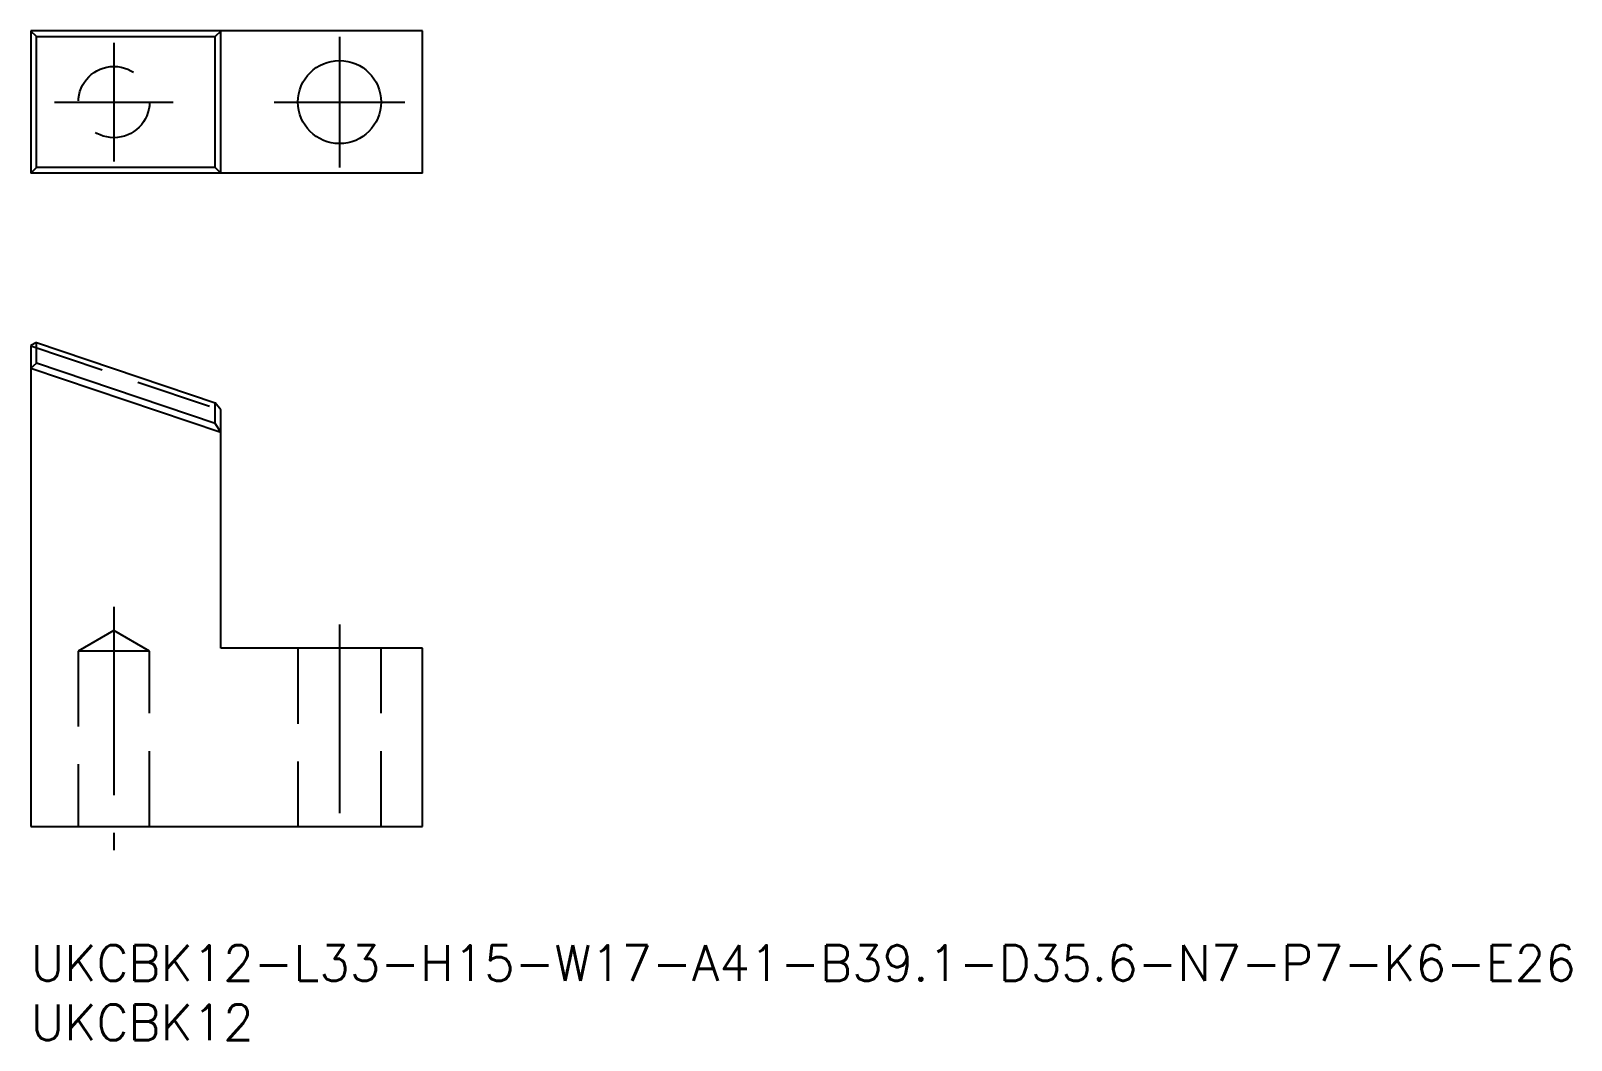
# Model space of a CAD drawing. Extents: x 0 to 130, y -8 to 77.
import ezdxf

# ---------------------------------------------------------------- set-up
doc = ezdxf.new("R2010")
doc.units = 0
doc.header["$LTSCALE"] = 0.5
doc.linetypes.add('CENTER', pattern=[50.8, 31.75, -6.35, 6.35, -6.35])
doc.linetypes.add('DASHED', pattern=[19.05, 12.7, -6.35])
for name, color, linetype in [('MSM_CENTER', 1, 'CENTER'), ('MSM_CONTINUOUS', 7, 'CONTINUOUS'), ('MSM_DASHED', 4, 'DASHED'), ('MSM_PART_NUMBER', 7, 'CONTINUOUS')]:
    doc.layers.add(name, color=color, linetype=linetype)
doc.styles.get("Standard").update_dxf_attribs({"font": 'txt.shx', "height": 1, "bigfont": 'bigfont.shx'})

# ---------------------------------------------------------------- blocks, each defined once
blk = doc.blocks.new('*U21')
at = {"layer": 'MSM_PART_NUMBER'}
blk.add_text('UKCBK12-L33-H15-W17-A41-B39.1-D35.6-N7-P7-K6-E26', height=3, dxfattribs=at).set_placement((0, -3))
blk = doc.blocks.new('*U22')
at = {"layer": 'MSM_PART_NUMBER'}
blk.add_text('UKCBK12', height=3, dxfattribs=at).set_placement((0, -8))

msp = doc.modelspace()

# ---------------------------------------------------------------- linework, layer by layer
at = {"layer": 'MSM_CENTER'}
for p, q in [((7, 76), (7, 66)), ((26, 76.5), (26, 65.5)), ((2, 71), (12, 71)), ((20.5, 71), (31.5, 71)), ((7, 28.5), (7, 8)), ((26, 27), (26, 8))]:
    msp.add_line(p, q, dxfattribs=at)
at = {"layer": 'MSM_CONTINUOUS'}
for p, q in [((33, 77), (0, 77)), ((0, 77), (0, 65)), ((0.47, 76.51), (0, 76.98)), ((16, 76.98), (15.53, 76.51)), ((16, 65), (16, 77)), ((33, 65), (33, 77)), ((0.47, 76.51), (15.53, 76.51)), ((0.47, 65.49), (0.47, 76.51)), ((15.53, 65.49), (15.53, 76.51)), ((0, 65.02), (0.47, 65.49)), ((33, 65), (0, 65)), ((15.53, 65.49), (0.47, 65.49)), ((16, 65.02), (15.53, 65.49)), ((0.47, 50.76), (0, 50.49)), ((0.47, 50.76), (15.53, 45.68)), ((0.47, 49.02), (0.47, 50.76)), ((0, 50.49), (0, 10)), ((0, 48.6), (0.47, 49.02)), ((16, 43.17), (0, 48.57)), ((15.53, 43.94), (0.47, 49.02)), ((16, 45.09), (15.53, 45.68)), ((15.53, 43.94), (15.53, 45.68)), ((16, 25), (16, 45.09)), ((16, 43.2), (15.53, 43.94)), ((33, 25), (16, 25)), ((33, 10), (33, 25)), ((0, 10), (33, 10))]:
    msp.add_line(p, q, dxfattribs=at)
msp.add_circle((26, 71), 3.5, dxfattribs=at)
at = {"layer": 'MSM_DASHED'}
for p, q in [((0, 50.47), (16, 45.07)), ((7, 26.5), (4, 24.77)), ((10, 24.77), (7, 26.5)), ((4, 24.77), (4, 10)), ((10, 24.77), (4, 24.77)), ((10, 10), (10, 24.77)), ((22.5, 25), (22.5, 10)), ((29.5, 10), (29.5, 25))]:
    msp.add_line(p, q, dxfattribs=at)
msp.add_circle((7, 71), 3, dxfattribs=at)

# ---------------------------------------------------------------- block references
at = {"layer": 'MSM_CONTINUOUS'}
for name in ['*U21', '*U22']:
    msp.add_blockref(name, (0, 0), dxfattribs=at)

doc.saveas('drawing.dxf')
